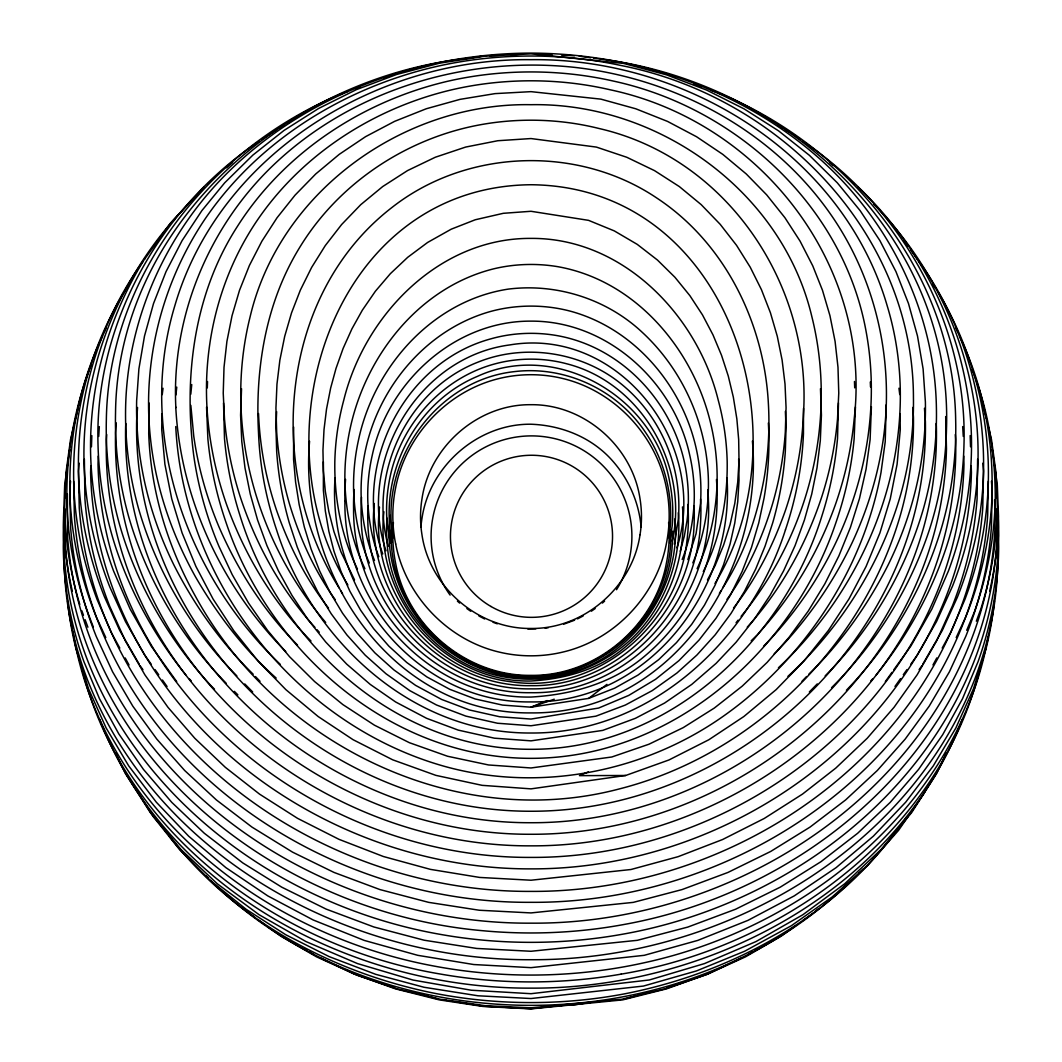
<?xml version="1.0" encoding="UTF-8"?>
<svg xmlns="http://www.w3.org/2000/svg" width="1062" height="1062" viewBox="0 0 1062 1062"><rect width="100%" height="100%" fill="white"/><g stroke="black" fill="none" stroke-linecap="round" stroke-linejoin="round"><path stroke-width="1.5" d="M803.509 408.419L803.456 433.641A649.32 466.271 0 0 1 785.468 529.779M175.854 407.635C171.287 318.839 207.156 229.857 270.598 167.809C349.77 90.456 464.691 55.622 573.892 67.291C674.622 78.389 771.981 130.148 830.457 214.033C878.486 282.744 896.514 370.558 881.035 452.81A669.684 480.887 0 0 1 852.401 542.124C833.338 582.48 807.638 619.531 776.614 651.617L774.238 653.82M161.955 413.649L161.716 429.513L164.902 464.28L171.739 498.848L182.106 532.965L195.899 566.418L213.077 599.021L233.746 630.669L258.013 661.042L285.904 689.676L318.188 716.558L353.102 739.71L392.688 759.808L435.885 775.366L482.095 785.336L531 788.867L625.677 775.486L668.954 759.967L708.792 739.776L743.812 716.558L776.216 689.57L804.133 660.883L828.387 630.47L849.003 598.902L866.114 566.418L879.907 532.951L890.261 498.835L897.098 464.28L900.284 429.473L900.045 413.609M149.224 403.109L148.72 433.389A650.263 466.948 0 0 0 157.654 499.87A656.913 471.727 0 0 0 195.435 596.3C275.669 743.413 454.231 832.542 619.252 788.947C752.812 754.963 863.22 646.001 900.802 513.663A648.51 465.687 0 0 0 913.439 417.14L912.802 407.436M988.324 481.232L987.66 515.415A681.87 489.648 0 0 1 964.96 618.894C899.209 793.168 713.983 903.682 531 902.315C348.017 903.682 162.805 793.181 97.067 618.92A681.884 489.648 0 0 1 74.38 516.013L73.676 481.245M98.222 456.142L98.023 464.359A682.508 490.1 0 0 0 115.665 566.776C172.044 740.36 350.699 858.375 531 857.406C711.314 858.375 889.983 740.333 946.348 566.736A682.494 490.1 0 0 0 963.977 464.333L963.778 456.116M98.726 436.442L99.31 426.605M223.524 402.989L224.494 438.526A669.75 480.94 0 0 0 239.972 515.495C278.748 641.488 394.414 749.692 531 749.294C667.613 749.692 783.278 641.461 822.054 515.442A669.75 480.94 0 0 0 837.52 438.473L838.476 402.936M309.573 441.301C298.05 571.144 390.763 714.328 531 712.907C671.303 714.328 764.029 571.024 752.414 441.115M90.801 465.939L90.589 472.325A683.636 490.909 0 0 0 113.594 590.565C176.491 759.104 353.46 869.566 531 868.875C708.553 869.566 885.549 759.078 948.419 590.512A683.636 490.909 0 0 0 971.411 472.311L971.199 465.926M91.451 446.783L91.836 435.619M64.278 515.986L63.508 537.266A664.653 477.276 0 0 0 89.128 664.361C147.339 809.151 289.793 908.249 440.995 934.494A375.762 269.828 0 0 0 620.235 934.626C771.742 908.568 914.568 809.39 972.872 664.361A664.626 477.263 0 0 0 998.492 535.686L997.749 516.013M65.286 509.189L64.649 527.084A670.932 481.79 0 0 0 81.256 628.744C135.989 800.244 307.29 915.325 482.652 930.71A372.497 267.478 0 0 0 625.239 924.259C783.371 895.425 930.976 784.871 980.757 628.731A670.918 481.776 0 0 0 997.364 526.712L996.714 509.017M241.539 388.679L240.596 415.123L241.778 441.566L245.003 467.917L250.274 494.095L257.588 520.022L266.934 545.602L278.363 570.759L291.931 595.344L307.728 619.239L325.689 641.979L346.677 664.095L370.24 684.406L395.622 701.969L426.552 718.297L458.266 730.125L494.414 738.183L531 740.851L602.738 730.404L635.448 718.297L664.573 703.057L691.76 684.406L716.12 663.338L736.085 642.245L754.259 619.239L770.069 595.344L783.637 570.759L795.066 545.602L804.412 520.022L811.726 494.095L816.997 467.917L820.302 440.69L821.417 415.123L820.475 388.679M206.559 407.025L207.873 438.872A673.069 483.329 0 0 0 226.445 523.672C269.987 652.161 391.36 758.507 531 758.334C670.64 758.494 792.013 652.148 835.568 523.659A673.069 483.329 0 0 0 854.14 438.832L855.441 406.972M207.289 387.909L207.528 381.523M276.624 411.631L275.934 427.574L276.678 451.469A647.395 464.89 0 0 0 289.315 522.929L297.254 547.049L306.36 569.139L317.711 591.72L331.211 613.783L346.995 635.049L365.222 655.188L386.024 673.786L409.733 690.592L436.482 704.982L465.86 716.107L497.467 723.235L531 725.758L595.888 716.173L625.359 705.049L652.267 690.592L676.959 673.003L696.898 655.055L715.151 634.864L730.948 613.557L744.409 591.494L755.679 569.073L765.052 546.2L772.698 522.862A647.395 464.89 0 0 0 785.322 451.403L786.066 427.15L785.376 411.419M374.302 503.507C365.142 586.131 426.207 671.264 510.225 681.645C595.848 695.252 678.578 624.96 686.995 540.359A332.632 238.87 0 0 0 687.791 504.503M379.506 507.065C368.846 594.242 441.181 682.946 531 680.994C564.148 679.109 597.176 670.122 623.208 648.736C636.563 637.85 648.205 625.014 657.617 610.584C677.025 579.971 685.76 542.987 682.481 506.919M391.374 530.416C387.218 606.654 454.164 677.662 531 675.91C607.889 677.662 674.861 606.561 670.626 530.283M64.291 507.742L63.308 527.097A658.944 473.187 0 0 0 63.72 541.567M64.769 498.065L65.26 488.387M64.291 527.27L63.308 546.625A658.944 473.187 0 0 0 83.925 661.653L99.496 698.743L118.771 733.855L143.45 769.406L171.792 802.381L204.329 833.272L242.826 862.941L281.642 887.115L326.153 909.112L373.837 926.967L424.189 940.215L476.705 948.446L531 951.273L637.373 940.308L687.778 927.086L735.621 909.218L780.344 887.115L821.006 861.667L857.671 833.258L890.221 802.368L918.577 769.392L942.671 734.745L962.517 698.73L978.075 661.639A658.944 473.187 0 0 0 998.692 546.625L997.709 527.27M293.63 427.057L293.577 459.434L295.594 482.055L299.165 504.583L304.316 526.951L311.1 549.081L319.622 570.905L330.043 592.304L342.495 613.132L357.177 633.204L374.926 652.891L393.962 669.963L415.614 685.388L441.646 699.46L469.563 710L499.644 716.757L531 719.067L598.636 708.049L628.77 695.398L655.559 679.308L678.91 660.657L698.995 640.134L716.04 618.23L730.311 595.317L742.046 571.675L751.458 547.514L758.733 522.969L764.043 498.158A631.771 453.673 0 0 0 768.37 423.008M323.366 461.811L323.379 490.339L325.33 510.915L328.875 531.358L333.919 551.045L341.061 571.621L349.889 591.229L360.695 610.318L373.651 628.704L388.891 646.174L406.773 662.502L426.897 676.932L449.784 689.331L475.218 698.982L502.499 705.088L531 707.199L588.68 698.384L614.699 688.163L638.063 675.034L658.626 659.688L676.454 642.643L691.681 624.35L704.491 605.114L715.058 585.189L723.554 564.758L730.098 543.97L734.798 522.916L737.732 501.702L739.019 480.396L738.674 459.076M137.542 407.476L136.653 420.167A657.537 472.165 0 0 0 141.87 487.71A652.32 468.422 0 0 0 173.743 584.219C239.176 717.766 381.205 811.594 531 811.249C680.822 811.594 822.877 717.739 888.297 584.153A652.32 468.435 0 0 0 912.683 520.367A657.577 472.205 0 0 0 925.387 421.495L924.471 408.273M125.847 423.539L125.621 426.751A665.887 478.179 0 0 0 138.432 527.708C186.235 697.734 354.575 823.501 531 822.718C707.438 823.501 875.778 697.721 923.582 527.695A665.887 478.165 0 0 0 936.392 426.738L936.153 423.526M116.262 422.902L115.532 432.738A673.056 483.316 0 0 0 128.502 535.567C177.354 709.562 351.389 835.13 531 834.267C705.858 835.024 875.327 716.372 929.409 549.266A673.069 483.329 0 0 0 946.468 448.801L945.698 416.556M106.704 434.584L106.346 439.349A678.499 487.232 0 0 0 119.502 543.917C169.362 721.51 348.469 846.839 531 845.843C713.531 846.839 892.638 721.51 942.512 543.903A678.499 487.232 0 0 0 955.667 439.323L955.296 434.557M84.376 459.209L84.92 498.941A683.755 491.002 0 0 0 109.824 606.548L125.502 641.169L144.897 674.861L167.995 707.345L194.797 738.276L225.317 767.322L259.579 794.15L297.559 818.351L338.964 839.325L383.369 856.503L430.389 869.366L479.705 877.438L531 880.225L630.961 869.512L678.127 856.676L722.651 839.498L764.242 818.47L802.474 794.111L835.794 768.091L867.242 738.236L894.058 707.279L917.156 674.782L936.525 641.103L952.468 605.778A683.782 491.016 0 0 0 977.08 498.941L977.624 459.209M79.132 463.178L78.455 471.156L79.252 507.901A682.985 490.445 0 0 0 104.501 616.478C171.832 785.309 352.026 892.452 531 891.39C709.814 892.438 889.863 785.508 957.313 616.916A682.972 490.445 0 0 0 982.748 507.901L983.545 471.156L982.868 463.178M383.913 511.778C374.713 589.503 433.177 669.179 512.136 678.087C561.798 684.273 613.557 663.843 644.674 624.456C664.228 600.003 675.91 569.59 678.379 538.407A313.078 224.812 0 0 0 678.299 512.707M70.57 481.232L69.853 489.33L70.557 526.566A678.844 487.471 0 0 0 96.284 636.523L112.625 671.874L132.816 706.177L156.831 739.139L184.708 770.534L216.436 799.978L251.959 827.086L292.541 852.136L333.946 872.406L379.891 889.558L428.69 902.368L479.254 910.24L531 912.922L633.271 902.381L682.043 889.584L727.988 872.433L770.733 851.432L810.027 827.099L845.564 799.978L877.292 770.521L905.169 739.125L929.197 706.15L949.388 671.848L965.73 636.483A678.87 487.498 0 0 0 991.443 526.566L992.147 489.33L991.417 481.259M67.371 493.949L67.543 536.137A675.007 484.723 0 0 0 93.35 646.519C163.402 818.404 348.907 924.325 531 923.157C718.138 924.564 909.231 811.899 974.146 632.049A675.459 485.042 0 0 0 995.28 517.446L994.576 499.751M190.802 394.201L191.744 384.55M390.285 515.442C379.638 590.087 436.389 666.551 511.831 675.459C590.127 688.136 667.666 623.646 672.233 545.111A290.537 208.63 0 0 0 672.777 531.159M175.92 394.998L176.757 387.112M668.914 537.744C674.821 501.198 666.139 462.687 645.311 432.101C617.049 389.701 564.918 365.394 514.207 371.647C436.216 380.116 379.028 461.492 393.086 537.744M162.247 394.613L163.03 388.28M672.273 541.036C689.012 466.51 641.926 382.931 566.816 363.815A101.965 73.212 0 0 0 494.48 364C440.146 378.709 398.343 427.296 389.037 482.4A302.285 217.073 0 0 0 387.086 522.385L390.312 543.014M674.357 544.275L678.379 518.88A313.078 224.812 0 0 0 676.72 480.276C670.772 443.943 651.895 409.866 623.739 386.05C584.312 352.372 526.194 342.707 478.086 362.102C407.184 389.555 368.102 473.971 388.307 546.359M69.707 449.651L64.689 485.002L63.508 517.738A664.653 477.289 0 0 0 72.362 591.255M669.644 542.576L672.233 525.584A290.537 208.63 0 0 0 669.963 483.661C656.515 398.476 557.484 339.375 477.382 376.386C414.485 402.644 377.767 476.134 392.29 542.31M676.985 547.806C709.774 445.403 619.969 326.353 509.813 344.924C416.503 357.177 356.474 463.364 386.01 550.78M77.911 408.923L70.543 439.389L65.884 473.387L64.649 507.556A670.932 481.79 0 0 0 79.783 604.437M680.251 551.244L684.286 536.337L686.995 520.831A332.632 238.87 0 0 0 686.795 475.869C678.791 413.609 633.443 357.204 572.75 339.296A109.107 78.349 0 0 0 490.949 338.818C402.007 362.832 351.376 468.594 382.745 553.926M980.478 667.002C940.242 832.223 783.69 946.985 621.124 974.133M78.694 405.711L80.274 401.197M962.252 719.571C896.434 890.832 708.619 989.027 531 988.138C353.38 989.014 165.566 890.845 99.748 719.571M682.162 559.501C689.477 541.208 693.194 521.628 694.163 501.981A347.008 249.185 0 0 0 689.61 454.655C673.799 381.789 607.212 320.671 531 321.136C454.722 320.671 388.095 381.882 372.35 454.828A347.022 249.185 0 0 0 367.837 501.981C368.819 520.592 372.045 539.23 378.802 556.661M687.857 559.594L696.035 533.788L700.508 503.547A372.802 267.704 0 0 0 698.119 458.372C687.074 391.626 638.421 330.614 572.431 311.75A113.289 81.362 0 0 0 488.653 312.002C425.981 330.401 378.922 386.833 365.514 449.903A372.682 267.611 0 0 0 361.16 496.445C361.969 518.336 366.191 540.173 374.501 560.47M976.336 621.204L980.757 609.203A670.918 481.776 0 0 0 997.364 507.185L996.116 473.387L991.457 439.389L988.35 426.552M785.468 529.779C750.675 639.443 650.581 733.855 531 733.006C411.419 733.869 311.339 639.457 276.545 529.805A649.307 466.271 0 0 1 258.531 433.057C254.96 368.541 265.805 301.727 300.44 246.225C336.508 187.616 396.392 145.388 462.886 128.542A205.802 147.791 0 0 1 598.663 128.409C727.351 157.734 811.965 284.961 803.456 414.114A649.32 466.271 0 0 1 785.468 510.251C773.255 545.204 756.37 578.777 733.523 608.022M966.725 630.284L974.146 612.522A675.459 485.042 0 0 0 995.28 497.919C995.107 454.191 988.616 410.025 972.035 369.39M697.097 568.674C710.013 541.593 716.346 511.658 717.102 481.723A445.668 320.034 0 0 0 711.381 426.473C694.707 350.752 636.417 280.514 557.63 266.655A117.271 84.203 0 0 0 493.153 268.965C419.862 287.444 366.881 354.164 350.699 426.048A445.283 319.755 0 0 0 344.898 481.723M102.642 335.844C77.141 388.825 66.906 448.496 70.557 507.039A678.844 487.471 0 0 0 96.284 616.982L105.815 637.612M103.957 332.884L105.921 328.45M91.053 365.554L89.712 368.514C71.977 415.667 64.397 466.324 67.543 516.61A675.007 484.723 0 0 0 93.35 626.992M692.822 562.86C703.814 537.239 708.752 509.229 708.42 481.391A403.414 289.687 0 0 0 702.088 434.039C692.318 395.462 671.702 359.633 642.47 332.539C606.946 299.019 556.687 283.076 508.34 289.103C432.194 300.639 373.718 367.173 358.372 440.611A403.839 289.992 0 0 0 353.593 489.648C354.376 514.765 359.195 539.921 369.31 562.993M956.198 637.572L965.73 616.942A678.87 487.498 0 0 0 991.443 507.025C995.081 448.483 984.886 388.825 959.358 335.844M946.375 752.905L936.764 773.322L911.754 812.483L881.022 849.507L844.688 883.783L802.925 914.701L756.011 941.556L704.478 963.592L649.32 979.974L531 993.7L471.236 990.222L413.025 980.053L357.522 963.592L305.975 941.556L259.075 914.701L217.298 883.783L180.965 849.494L150.233 812.496L125.236 773.322L115.625 752.905M703.296 571.542C720.514 537.757 727.736 499.445 727.178 461.691A495.051 355.491 0 0 0 718.217 400.095C697.309 314.923 622.518 237.729 531 238.392C439.456 237.729 364.638 314.976 343.756 400.188A495.078 355.518 0 0 0 334.822 461.837C334.278 498.622 341.181 535.872 357.429 569.02M928.268 785.123L923.834 793.659L909.762 814.076M707.504 579.892L715.058 565.661L723.554 545.231L730.098 524.442L734.798 503.388L737.732 482.175L739.019 460.868L738.674 439.549L736.855 418.932L733.324 397.095L728.28 376.081L721.536 355.319L713 334.902L702.513 314.949L689.888 295.661L674.928 277.262L657.444 260.031L637.28 244.393L614.314 230.905L588.56 220.352L531 211.285L503.335 213.303L475.232 219.768L451.231 229.18L427.614 242.455L407.728 257.296L390.351 273.691L375.364 291.267L362.328 310.21L351.934 328.848L343.106 348.469L336.004 368.434L330.64 388.095L326.525 409.069L324.016 429.606L322.954 450.208L323.379 470.811L325.33 491.374L328.875 511.831L333.919 531.504L341.061 552.081L354.522 579.879M932.967 664.985L936.803 657.949M942.18 648.099L950.636 632.607L964.946 599.366A681.87 489.648 0 0 0 987.66 495.888C992.386 425.079 974.65 353.487 938.383 292.581M144.79 258.73C108.603 316.569 89.288 384.51 90.589 452.784A683.636 490.909 0 0 0 113.594 571.037L130.175 609.137L151.189 646.108L176.677 681.578M714.978 583.476C806.456 433.017 728.837 186.408 531 184.735C332.406 186.474 255.172 434.531 347.858 584.963M922.745 664.294L942.206 630.589L957.313 597.375A682.972 490.445 0 0 0 982.748 488.374C988.324 408.512 966.101 326.724 919.161 261.73M905.222 819.399L906.895 816.691M719.399 593.3L721.085 590.605M722.757 587.91C744.064 554.922 756.901 517.075 764.043 478.617A631.771 453.673 0 0 0 768.37 403.467C764.109 323.047 725.054 243.052 656.874 198.076C578.166 144.99 467.134 148.653 392.316 207.196C278.138 294.957 265.513 470.625 339.176 588.043M129.099 284.39C88.558 346.743 69.468 422.331 74.38 496.485A681.884 489.648 0 0 0 97.054 599.393L111.377 632.633L119.82 648.112M907.891 816.797L898.518 830.418L867.919 865.026L832.143 896.978L791.402 925.692L744.608 951.247L696.486 970.92L643.466 986.054L531 998.532L478.006 995.784L424.043 987.262L375.789 974.358L329.233 956.65L285.731 934.733L246.132 909.271L210.727 880.81L179.73 849.799L153.26 816.691L131.396 781.897M894.987 686.437L900.523 678.645M903.297 674.742L907.001 669.551M910.692 664.347L917.156 655.254L936.525 621.562L952.468 586.251A683.782 491.016 0 0 0 977.08 479.413C985.045 378.231 945.021 276.279 873.973 204.448M885.363 681.538L891.974 672.339M893.859 669.71L910.851 646.054L931.865 609.057L948.419 570.984A683.636 490.909 0 0 0 971.411 452.77C973.92 354.695 931.626 258.398 861.614 190.363L857.91 187.138M919.121 669.631L921.922 665.701M142.759 261.756C95.952 326.83 73.65 408.512 79.252 488.374A682.985 490.445 0 0 0 104.501 596.95L119.794 630.589L139.308 664.361M144.631 259.155L170.305 223.299L204.103 187.138M726.992 599.353C747.794 570.4 762.489 537.399 772.698 503.335A647.395 464.89 0 0 0 785.322 431.876L786.066 407.622L785.017 384.019L782.11 360.058L777.278 336.256L770.428 312.772L761.441 289.66L750.25 267.226L736.563 245.362L720.222 224.347L701.186 204.621L679.322 186.567L654.537 170.637L626.779 157.269L596.393 147.087L531 138.551L497.786 140.728L465.674 147.06L435.327 157.229L407.542 170.584L382.705 186.554L360.735 204.687L341.632 224.52L325.291 245.574L311.644 267.398L300.334 290.165L291.546 312.839L284.696 336.362L279.864 360.177L276.97 384.125L275.934 408.034L276.678 431.942A647.395 464.89 0 0 0 289.315 503.401C299.55 537.531 314.286 570.586 335.154 599.565M876.084 675.06C906.749 636.921 930.923 593.685 946.348 547.209A682.494 490.1 0 0 0 963.977 444.792C967.761 324.295 902.182 207.608 802.766 141.246M894.377 833.736C829.834 919.559 729.328 973.23 625.12 993.74A366.602 263.257 0 0 1 433.07 992.997C330.919 972.088 232.923 919.148 168.858 835.582M736.085 622.704L738.103 620.155M741.13 616.318C808.766 534.398 837.785 420.273 811.846 316.635C782.349 191.425 658.082 102.31 531 104.7C403.905 102.31 279.638 191.412 250.154 316.635C223.498 422.928 254.92 539.748 325.689 622.451M758.135 633.802C792.332 596.313 818.643 551.935 835.568 504.118A673.069 483.329 0 0 0 854.14 419.291C872.327 264.69 760.405 121.586 610.132 89.779A256.619 184.284 0 0 0 452.478 89.646C373.16 108.085 300.121 155.331 254.999 223.684C217.259 281.018 201.408 351.23 207.873 419.344A673.069 483.329 0 0 0 226.445 504.145C244.579 555.001 273.014 602.473 310.98 641.01M188.027 204.435C116.966 276.279 76.968 378.231 84.92 479.413A683.755 491.002 0 0 0 109.824 587.02L125.502 621.628L144.897 655.334L151.362 664.427M747.263 627.138C781.353 589.516 806.31 544.063 822.054 495.901A669.75 480.94 0 0 0 837.52 418.946L838.768 393.113L837.984 367.213L835.077 341.353L829.953 315.666L822.492 290.324L812.775 265.898L800.084 241.154L784.911 217.697L766.698 194.877L746.267 173.969L722.797 154.375L696.566 136.746L667.573 121.426L635.806 108.789L600.893 99.138L531 91.651L495.051 93.615L459.979 99.377L426.26 108.762L394.626 121.347L365.62 136.64L339.296 154.309L315.733 173.969L294.984 195.235L277.036 217.776L261.889 241.207L249.411 265.46L239.494 290.364L232.034 315.733L226.91 341.42L224.016 367.279L223.232 393.152L224.494 418.999A669.75 480.94 0 0 0 239.972 495.967C255.743 544.182 280.753 589.689 314.91 627.337M870.681 681.087L872.845 678.671M802.036 681.246L806.602 676.507M808.886 674.144C841.343 642.457 867.827 605.021 888.297 564.612A652.32 468.422 0 0 0 920.13 468.13A657.577 472.205 0 0 0 925.387 401.967L923.104 368.886L917.502 336.043L908.488 303.546L895.97 271.646L879.894 240.596L860.154 210.661L837.307 182.81L809.403 155.331L778.459 130.772L744.157 108.908L706.748 90.124L666.471 74.831L623.593 63.441L531 53.857L484.644 56.206L439.628 63.176L396.737 74.446L356.221 89.699L318.573 108.483L284.045 130.414L252.875 155.092L224.693 182.81L201.846 210.661L182.106 240.596L166.017 271.66L153.512 303.573L144.498 336.057L138.896 368.912L136.653 400.626A657.537 472.165 0 0 0 149.317 500.852A652.32 468.422 0 0 0 173.743 564.692C194.213 605.088 220.71 642.51 253.154 674.184M778.446 667.746C874.783 577.781 926.237 434.677 887.195 305.816C842.936 153.937 684.963 57.667 531 59.684C377.037 57.667 219.037 153.95 174.792 305.856C136.321 433.084 185.877 574.701 280.328 664.414M809.324 691.986L817.249 683.928M825.174 675.883C871.252 629.341 905.448 571.117 923.582 508.167A665.887 478.165 0 0 0 936.392 407.211C934.626 311.1 888.668 218.493 816.32 155.822C737.891 87.973 634.08 53.551 531 53.1C415.069 53.405 297.599 97.518 217.644 182.969C161.358 243.57 127.36 324.361 125.621 407.224A665.887 478.179 0 0 0 138.432 508.18C156.565 571.13 190.762 629.368 236.853 675.91M751.192 640.837L757.1 635.023M846.414 690.234C891.204 643.758 924.657 586.45 942.512 524.376A678.499 487.232 0 0 0 955.667 419.795C953.583 274.248 849.361 145.534 717.142 92.447L710.903 90.19M851.512 880.371C682.202 1047.013 379.784 1047.026 210.488 880.371M858.667 873.482L863.433 868.889M831.573 687.685C875.871 643.585 909.829 589.131 929.409 529.726A673.069 483.329 0 0 0 946.468 429.26C953.464 232.751 780.849 77.938 593.831 58.317M763.565 646.254C843.613 564.825 887.089 444.885 866.074 331.331C843.387 206.055 736.205 107.687 613.783 81.163A273.438 196.364 0 0 0 446.744 81.482C361.956 101.514 283.926 152.822 237.065 226.936C193.735 294.293 183.607 377.342 193.735 455.518A673.135 483.369 0 0 0 219.011 546.505L232.22 574.661L248.535 603.043L267.597 630.456L289.554 656.701L314.644 681.592L342.893 704.597L374.421 725.173L409.388 742.696L447.567 756.25L488.573 764.972L531 767.972L611.805 756.994L648.988 744.21L683.238 727.629L714.301 708.062L742.205 686.158L767.122 662.396L789.039 637.333L808.248 611.075L824.842 583.848L838.874 555.917L850.396 527.482L859.477 498.529L866.061 469.231L870.11 439.668L871.398 406.693M602.406 603.057L604.61 601.092M787.938 676.335C841.104 627.31 880.783 563.683 900.802 494.122A648.51 465.687 0 0 0 913.439 397.613C913.214 232.405 778.194 96.151 620.739 65.432A313.914 225.423 0 0 0 439.217 65.871C346.106 86.54 259.075 139.706 204.939 219.157C166.535 276.213 146.529 345.084 148.72 413.848A650.263 466.948 0 0 0 167.066 513.092A656.913 471.727 0 0 0 195.435 576.759C217.166 614.221 243.663 649.254 276.147 678.047M814.647 912.085L818.298 908.86M207.82 183.912L210.289 181.761M226.392 167.796L232.578 162.42M588.68 698.384L606.893 684.393M259.301 141.193C159.844 207.555 94.226 324.282 98.023 444.819A682.508 490.1 0 0 0 115.665 547.249C131.104 593.711 155.264 636.948 185.916 675.06M261.902 139.321L276.85 129.511M795.916 925.573L781.207 936.18L745.471 956.862L706.708 974.518L665.316 988.762L621.814 999.262L531 1007.865L485.201 1005.687L440.186 999.262L396.67 988.775L357.031 975.208L316.542 956.849L280.793 936.166L267.81 926.847M802.606 920.754L813.306 913.054M591.375 611.194L595.158 608.553M748.046 954.645L752.188 952.11M754.949 950.424L757.724 948.738M279.718 127.838L284.019 125.343M288.306 122.834L291.174 121.174M577.542 618.894L583.197 615.92M740.718 958.322L708.009 973.934L666.524 988.868L622.73 999.873L531 1008.9L482.905 1006.444L439.27 999.873L395.476 988.868L353.991 973.934L321.282 958.322M588.388 771.835L579.44 775.645L625.677 775.486M547.209 700.575L531 707.199L554.245 699.208M673.374 985.563L680.968 982.589M563.736 624.19L574.582 620.195M347.911 91.345L344.885 92.434C212.652 145.507 108.404 274.261 106.346 419.822A678.499 487.232 0 0 0 119.502 524.376C136.64 584.538 168.845 639.762 211.046 685.786L214.511 689.185M355.451 88.611L359.978 86.978M384.112 78.256L388.639 76.61M626.567 998.506L640.625 994.669M643.745 993.82L648.431 992.545M667.175 987.434L671.861 986.16M586.211 1003.059L575.046 1004.758L557.099 1005.661M589.397 1002.581L592.583 1002.09M468.568 58.264C288.134 76.716 117.285 223.976 115.532 413.198A673.056 483.316 0 0 0 128.489 516.039C146.516 578.724 180.46 636.682 226.153 683.198M471.793 57.773L475.019 57.282M478.245 56.804L483.091 56.074M545.138 628.173L548.284 627.708M554.072 1006.218L531 1008.661L524.562 1008.329M557.364 1005.86L563.949 1005.156M568.9 1004.639L573.838 1004.108M578.79 1003.59L583.728 1003.059M590.313 1002.355L593.618 1002.01M600.203 1001.307L603.495 1000.962M535.832 628.877L527.827 629.009M489.701 55.742L499.618 55.237M511.18 54.666L521.084 54.175M540.638 54.149L551.895 54.693M561.532 55.158L574.383 55.782M484.299 1006.258L500.401 1007.095M505.233 1007.334L521.336 1008.17M579.215 56.18L590.578 57.839M443.425 999.926L446.704 1000.431M449.969 1000.935L453.235 1001.439M456.514 1001.944L467.944 1003.723M471.223 1004.227L474.488 1004.745M477.754 1005.249L482.666 1006.006M413.397 992.545L438.526 999.156M693.751 83.978L701.544 86.805M493.06 622.279L497.268 623.819M389.953 985.855L394.56 987.594M478.935 615.987L484.617 618.96M778.074 125.396L782.362 127.891M785.23 129.564L789.517 132.06M304.276 948.738L307.051 950.424M309.812 952.11L313.954 954.645M466.908 608.592L470.718 611.247M254.827 917.528L243.503 908.607M258.716 920.316L265.208 924.975M792.385 133.732L800.177 139.374M829.475 162.459L833.179 165.672M851.724 181.775L854.193 183.925M457.403 601.105L459.62 603.083M285.744 651.524C221.573 586.702 180.5 498.463 175.761 407.051M205.723 875.778L208.099 878.075M297.533 645.085C263.934 611.38 237.928 570.533 219.011 526.964A673.135 483.369 0 0 1 193.735 435.991L190.841 405.352M234.344 691.362L237.848 694.853M244.778 683.955L252.69 691.986M255.451 676.547L260.017 681.286M189.169 678.684L191.333 681.1M317.073 629.766L319.237 632.195M328.53 608.101C305.657 578.843 288.771 545.244 276.545 510.264A649.307 466.271 0 0 1 258.531 413.53M161.344 825.161L166.986 832.966M904.213 240.875L907.957 246.092M910.758 250.008L917.289 259.128M140.118 665.768L142.932 669.697M155.052 669.618L158.756 674.821M162.446 680.012L167.066 686.503M932.914 284.404L935.649 288.492M340.836 590.83L342.495 593.605M125.197 657.962L129.033 664.998M956.079 328.45L958.057 332.884M364.903 568.688C351.973 541.593 345.694 511.645 344.898 481.723M81.801 610.703L83.46 615.217M85.119 619.717L87.894 627.217M981.726 401.197L986.412 418.547M81.522 667.002C121.692 831.944 277.832 946.64 440.106 974A380.475 273.226 0 0 0 621.124 974.133M395.675 543.996C405.724 595.968 447.5 639.961 499.14 652.068A99.709 71.592 0 0 0 562.515 652.148C614.354 640.16 656.356 595.981 666.352 543.81A272.403 195.62 0 0 0 666.179 486.808C655.851 435.008 614.407 390.935 562.9 378.537A98.408 70.676 0 0 0 499.459 378.444C447.739 390.736 406.109 434.969 395.794 486.954A272.403 195.607 0 0 0 395.675 543.996M992.293 449.651L997.311 485.002L998.506 516.159A664.626 477.263 0 0 1 989.638 591.242M962.69 426.579L963.274 436.416M898.956 388.227L899.753 394.56M175.761 426.579C183.447 580.741 295.382 724.51 444.54 766.366C538.275 792.464 641.607 772.857 721.257 717.66C777.756 678.366 823.183 623.912 852.401 561.652A669.671 480.887 0 0 0 881.035 472.338L885.217 441.832L886.212 404.834M674.954 518.853C682.216 593.738 624.682 668.595 549.027 676.773C468.913 688.959 391.055 621.92 387.086 541.925A302.285 217.073 0 0 1 387.006 518.15M344.898 501.251C343.358 601.928 427.389 698.823 531 697.057C571.648 694.707 612.097 683.437 643.771 656.9C659.967 643.453 674.065 627.655 685.455 609.933C705.659 577.436 716.346 539.456 717.102 501.251A445.668 320.034 0 0 0 716.452 479.52M996.74 488.387L997.231 498.065M997.709 507.742L998.692 527.097A658.944 473.187 0 0 1 998.267 541.62M870.309 382.001L870.521 386.94M854.459 381.47L854.711 387.842M970.164 435.606L970.549 446.783M988.231 636.722A637.771 457.974 0 0 1 986.678 644.873M986.001 648.112A637.771 457.974 0 0 1 983.77 657.843C944.317 816.24 798.876 929.383 643.665 962.876A382.001 274.315 0 0 1 432.075 965.69C279.797 937.003 135.246 833.604 85.385 682.972A637.479 457.762 0 0 1 72.88 631.518M72.375 628.266A637.479 457.762 0 0 1 71.897 625.014M994.417 600.959A645.829 463.762 0 0 1 986.107 648.444L973.496 688.707L955.866 727.988L933.272 765.914L905.74 802.142L873.336 836.206L836.113 867.641L794.243 895.89L747.993 920.356L697.787 940.401L644.236 955.322L531 967.655L473.732 964.535L417.751 955.322L364.213 940.401L313.171 919.971L267.77 895.89L225.887 867.641L188.678 836.206L156.26 802.142L128.728 765.914L106.134 727.988L88.637 689.052L75.893 648.444A645.895 463.815 0 0 1 67.583 600.959M64.118 540.253A651.524 467.851 0 0 1 64.092 533.628M997.908 533.655A651.524 467.851 0 0 1 997.882 540.253M997.908 553.196A651.524 467.864 0 0 1 974.73 679.268C906.151 855.534 715.297 960.752 531 959.716C346.703 960.752 155.862 855.521 87.27 679.282A651.524 467.851 0 0 1 64.092 553.169M64.901 557.643A658.944 473.187 0 0 1 64.224 549.612M997.882 548.072A658.944 473.187 0 0 1 997.085 557.749M727.085 478.046A495.051 355.491 0 0 1 727.178 481.219C733.338 591.786 646.652 703.641 531 701.916C415.388 703.628 328.729 591.879 334.822 481.365A495.078 355.518 0 0 1 334.915 478.179M344.898 501.251A445.283 319.755 0 0 1 345.562 479.374M707.916 489.794A403.414 289.687 0 0 1 708.42 500.932C713.505 598.875 631.558 694.561 531 692.689C433.601 694.389 352.703 604.384 353.593 509.189A403.839 289.992 0 0 1 354.111 489.502M700.562 498.981A372.802 267.704 0 0 1 700.508 523.075C696.938 610.823 620.447 690.313 531 688.853C438.898 690.433 361.292 606.283 361.16 515.986A372.682 267.611 0 0 1 361.545 497.348M694.044 505.724A347.008 249.185 0 0 1 694.163 521.508C693.061 607.61 618.761 687.074 531 685.654C443.239 687.074 368.939 607.61 367.837 521.508A347.022 249.185 0 0 1 367.956 505.844M420.91 527.11A217.06 155.862 0 0 1 422.026 518.097C429.738 465.952 477.993 423.565 531 424.229C561.997 425.344 592.397 437.663 612.947 461.306C626.992 477.316 636.443 497.175 639.988 518.176A217.06 155.862 0 0 1 641.09 527.137M668.595 522.517A272.403 195.62 0 0 1 666.352 563.351C654.736 626.368 595.357 676.308 531 675.352C466.696 676.308 407.37 626.461 395.675 563.524A272.403 195.607 0 0 1 393.405 522.57M450.089 595.078A100.412 100.412 0 0 1 462.793 463.072A100.412 100.412 0 0 1 595.344 458.811A100.412 100.412 0 0 1 616.504 589.729M640.028 534.704C632.514 586.981 583.994 629.169 531 628.465C477.953 629.182 429.42 586.901 421.946 534.571A217.06 155.862 0 0 1 422.026 498.569C429.738 446.425 477.993 404.038 531 404.702C584.034 404.038 632.302 446.465 639.988 498.636A217.06 155.862 0 0 1 640.028 534.704M490.976 606.482A81.031 81.031 0 0 0 612.535 536.297A81.031 81.031 0 0 0 490.976 466.125A81.031 81.031 0 0 0 490.976 606.482"/></g></svg>
